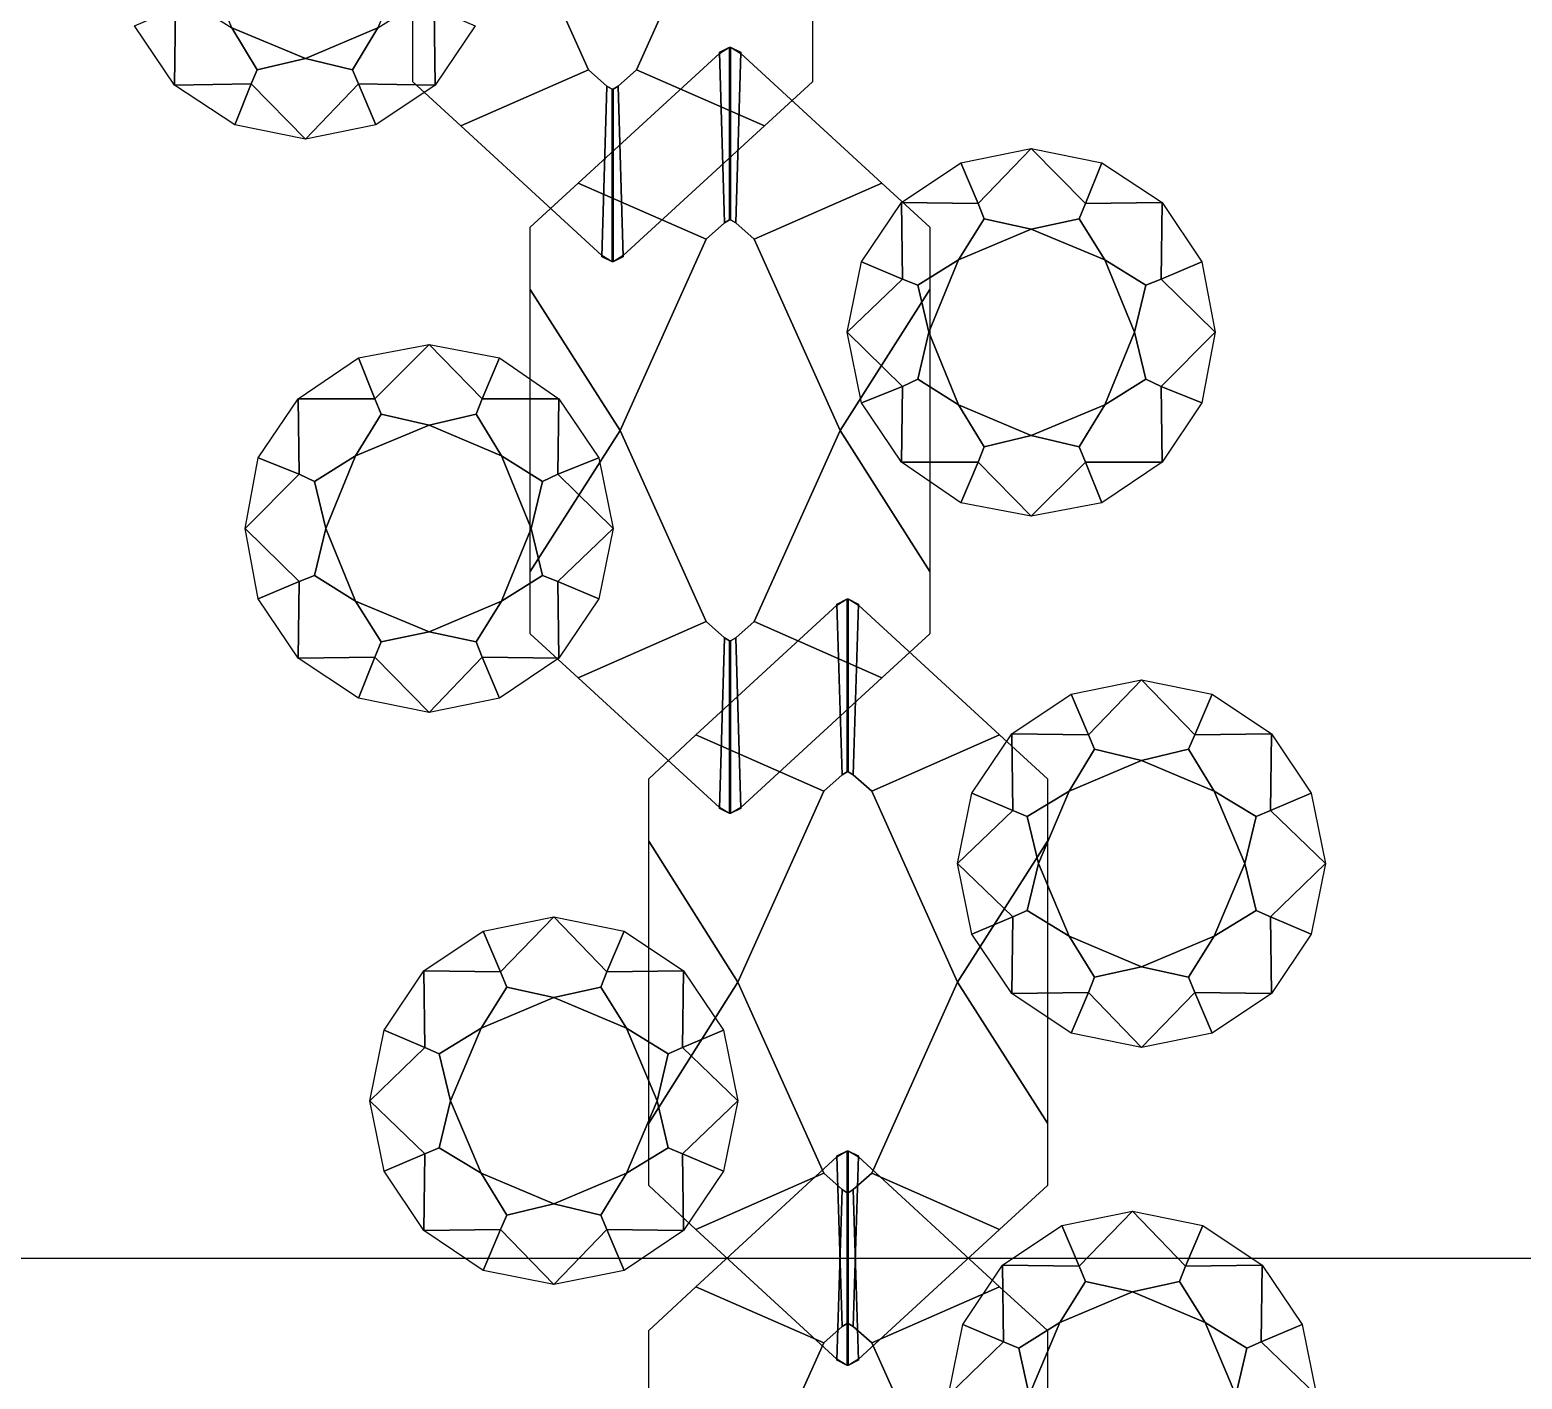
# Model space of a CAD drawing. Header units: millimetres. Extents: x 0 to 358, y 0 to 210.
# Drawn here: x 31.03 to 45.62, y 103.81 to 117.02 of the extents above; entities that cross this region are included whole.
import ezdxf

# ---------------------------------------------------------------- set-up
doc = ezdxf.new("R2010")
doc.units = ezdxf.units.MM

msp = doc.modelspace()

# ---------------------------------------------------------------- linework, layer by layer
at = {"layer": 'ANNOTATION'}
for p, q in [((11, 105), (286, 105)), ((43, 105), (73, 105))]:
    msp.add_line(p, q, dxfattribs=at)
at = {"layer": 'EDGES'}
for points in [[(38.68, 120.49), (38.68, 116.51), (38.21, 116.08), (36.83, 114.81), (36.73, 114.75), (36.73, 114.75), (36.73, 114.75), (36.73, 114.75), (36.73, 114.75), (36.72, 114.75), (36.72, 114.75), (36.72, 114.75), (36.72, 114.75), (36.62, 114.81), (35.24, 116.08), (34.77, 116.51), (34.77, 120.49)], [(35.38, 117.06), (34.99, 116.48), (34.41, 116.09), (33.72, 115.95), (33.72, 115.95), (33.72, 115.95), (33.72, 115.95), (33.72, 115.95), (33.03, 116.09), (32.44, 116.48), (32.05, 117.06)], [(37.08, 100.31), (37.08, 104.29), (37.54, 104.72), (38.92, 105.99), (39.02, 106.05), (39.02, 106.05), (39.02, 106.05), (39.02, 106.05), (39.03, 106.05), (39.03, 106.05), (39.03, 106.05), (39.03, 106.05), (39.03, 106.05), (39.13, 105.99), (40.51, 104.72), (40.98, 104.29), (40.98, 100.31)], [(40.01, 103.66), (40.15, 104.35), (40.54, 104.93), (41.12, 105.32), (41.81, 105.46), (41.81, 105.46), (41.81, 105.46), (41.81, 105.46), (41.81, 105.46), (42.5, 105.32), (43.08, 104.93), (43.47, 104.35), (43.61, 103.66)]]:
    msp.add_lwpolyline(points, dxfattribs=at)
for points in [[(35.65, 118.5), (36.49, 120.37), (36.67, 120.53), (36.72, 120.56), (36.72, 120.56), (36.73, 120.56), (36.73, 120.56), (36.78, 120.53), (36.96, 120.37), (37.8, 118.5), (36.96, 116.63), (36.78, 116.47), (36.73, 116.44), (36.73, 116.44), (36.72, 116.44), (36.72, 116.44), (36.67, 116.47), (36.49, 116.63)], [(32.71, 117.75), (33, 118.46), (33, 118.46), (33.72, 118.76), (33.72, 118.76), (34.43, 118.46), (34.43, 118.46), (34.73, 117.75), (34.73, 117.75), (34.43, 117.04), (34.43, 117.04), (33.72, 116.74), (33.72, 116.74), (33, 117.04), (33, 117.04), (32.71, 117.75)], [(34.77, 117.12), (35.65, 118.5), (35.65, 118.5), (36.49, 116.63), (35.24, 116.08), (34.77, 116.51)], [(36.96, 116.63), (37.8, 118.5), (37.8, 118.5), (38.68, 117.12), (38.68, 116.51), (38.21, 116.08)], [(32.05, 117.06), (32.05, 117.06), (32.45, 117.23), (32.45, 117.23), (32.44, 116.48)], [(32.44, 116.48), (32.45, 117.23), (32.6, 117.29), (33, 117.04), (33, 117.04), (33.25, 116.63), (33.19, 116.49), (33.19, 116.49), (32.44, 116.48), (32.44, 116.48)], [(34.18, 116.63), (34.43, 117.04), (34.43, 117.04), (34.83, 117.29), (34.98, 117.23), (34.98, 117.23), (34.99, 116.48), (34.99, 116.48), (34.99, 116.48), (34.24, 116.49)], [(34.98, 117.23), (35.38, 117.06), (34.99, 116.48)], [(33, 117.04), (33.72, 116.74), (33.25, 116.63)], [(33.72, 116.74), (34.43, 117.04), (34.18, 116.63)], [(35.92, 115.09), (36.39, 115.52), (37.77, 116.79), (37.87, 116.85), (37.87, 116.85), (37.87, 116.85), (37.87, 116.85), (37.88, 116.85), (37.88, 116.85), (37.88, 116.85), (37.88, 116.85), (37.88, 116.85), (37.98, 116.79), (39.36, 115.52), (39.83, 115.09), (39.83, 111.11), (39.36, 110.68), (37.98, 109.41), (37.88, 109.35), (37.88, 109.35), (37.88, 109.35), (37.88, 109.35), (37.88, 109.35), (37.87, 109.35), (37.87, 109.35), (37.87, 109.35), (37.87, 109.35), (37.77, 109.41), (36.39, 110.68), (35.92, 111.11)], [(36.39, 115.52), (37.77, 116.79), (37.77, 116.8), (37.82, 115.13), (37.64, 114.97)], [(37.77, 116.8), (37.87, 116.85), (37.87, 115.16), (37.82, 115.13)], [(37.87, 116.85), (37.87, 116.85), (37.87, 116.85), (37.88, 116.85), (37.88, 116.85), (37.88, 116.85), (37.88, 116.85), (37.88, 115.16), (37.87, 115.16)], [(37.87, 116.85), (37.87, 116.85), (37.87, 115.16), (37.87, 115.16)], [(37.88, 115.16), (37.88, 116.85), (37.88, 116.85), (37.88, 115.16)], [(37.88, 115.16), (37.88, 116.85), (37.98, 116.8), (37.93, 115.13)], [(37.93, 115.13), (37.98, 116.8), (37.98, 116.79), (39.36, 115.52), (38.11, 114.97)], [(33.19, 116.49), (33.25, 116.63), (33.72, 116.74), (33.72, 116.74), (34.18, 116.63), (34.24, 116.49), (34.24, 116.49), (33.72, 115.95), (33.72, 115.95), (33.72, 115.95)], [(35.24, 116.08), (36.49, 116.63), (36.67, 116.47), (36.62, 114.8), (36.62, 114.81)], [(36.78, 116.47), (36.96, 116.63), (38.21, 116.08), (36.83, 114.81), (36.83, 114.8)], [(32.44, 116.48), (33.19, 116.49), (33.03, 116.09)], [(33.03, 116.09), (33.03, 116.09), (33.19, 116.49), (33.19, 116.49), (33.72, 115.95)], [(33.72, 115.95), (34.24, 116.49), (34.41, 116.09)], [(34.24, 116.49), (34.24, 116.49), (34.99, 116.48), (34.41, 116.09), (34.41, 116.09)], [(36.62, 114.8), (36.67, 116.47), (36.72, 116.44), (36.72, 114.75)], [(36.72, 114.75), (36.72, 116.44), (36.73, 116.44), (36.73, 114.75), (36.73, 114.75), (36.73, 114.75), (36.73, 114.75), (36.72, 114.75), (36.72, 114.75)], [(36.72, 114.75), (36.72, 116.44), (36.72, 116.44), (36.72, 114.75)], [(36.73, 116.44), (36.78, 116.47), (36.83, 114.8), (36.73, 114.75)], [(36.73, 116.44), (36.73, 116.44), (36.73, 114.75), (36.73, 114.75)], [(39.02, 114.06), (39.02, 114.06), (39.02, 114.06), (39.16, 114.75), (39.55, 115.33), (40.13, 115.72), (40.82, 115.86), (40.82, 115.86), (40.82, 115.86), (40.82, 115.86), (40.82, 115.86), (41.51, 115.72), (42.1, 115.33), (42.49, 114.75), (42.62, 114.06), (42.62, 114.06), (42.62, 114.06), (42.62, 114.06), (42.62, 114.06), (42.49, 113.37), (42.1, 112.79), (41.51, 112.39), (40.82, 112.26), (40.82, 112.26), (40.82, 112.26), (40.82, 112.26), (40.82, 112.26), (40.13, 112.39), (39.55, 112.79), (39.16, 113.37), (39.02, 114.06), (39.02, 114.06)], [(40.13, 115.72), (40.82, 115.86), (40.3, 115.32)], [(40.3, 115.32), (40.3, 115.32), (40.82, 115.86), (40.82, 115.86), (40.82, 115.86), (41.35, 115.32), (41.29, 115.17), (40.82, 115.07), (40.82, 115.07), (40.36, 115.17)], [(40.82, 115.86), (41.51, 115.72), (41.51, 115.72), (41.35, 115.32), (41.35, 115.32)], [(39.55, 115.33), (40.13, 115.72), (40.13, 115.72), (40.3, 115.32), (40.3, 115.32)], [(41.35, 115.32), (41.51, 115.72), (42.1, 115.33)], [(35.92, 115.09), (36.39, 115.52), (37.64, 114.97), (36.8, 113.1), (36.8, 113.1), (35.92, 114.48)], [(38.11, 114.97), (39.36, 115.52), (39.83, 115.09), (39.83, 114.48), (38.95, 113.1), (38.95, 113.1)], [(39.16, 114.75), (39.55, 115.33), (39.56, 114.58)], [(39.55, 115.33), (39.55, 115.33), (39.55, 115.33), (40.3, 115.32), (40.36, 115.17), (40.11, 114.77), (40.11, 114.77), (39.71, 114.52), (39.56, 114.58), (39.56, 114.58)], [(41.29, 115.17), (41.35, 115.32), (41.35, 115.32), (42.1, 115.33), (42.1, 115.33), (42.1, 115.33), (42.09, 114.58), (41.94, 114.52), (41.54, 114.77), (41.54, 114.77)], [(42.09, 114.58), (42.09, 114.58), (42.1, 115.33), (42.49, 114.75), (42.49, 114.75)], [(40.11, 114.77), (40.36, 115.17), (40.82, 115.07)], [(40.82, 115.07), (41.29, 115.17), (41.54, 114.77)], [(36.8, 113.1), (37.64, 114.97), (37.82, 115.13), (37.87, 115.16), (37.87, 115.16), (37.88, 115.16), (37.88, 115.16), (37.93, 115.13), (38.11, 114.97), (38.95, 113.1), (38.11, 111.23), (37.93, 111.07), (37.88, 111.04), (37.88, 111.04), (37.87, 111.04), (37.87, 111.04), (37.82, 111.07), (37.64, 111.23)], [(39.82, 114.06), (40.11, 114.77), (40.11, 114.77), (40.82, 115.07), (40.82, 115.07), (41.54, 114.77), (41.54, 114.77), (41.83, 114.06), (41.83, 114.06), (41.54, 113.35), (41.54, 113.35), (40.82, 113.05), (40.82, 113.05), (40.11, 113.35), (40.11, 113.35), (39.82, 114.06)], [(39.02, 114.06), (39.16, 114.75), (39.16, 114.75), (39.56, 114.58), (39.56, 114.58)], [(39.71, 114.52), (40.11, 114.77), (39.82, 114.06)], [(41.54, 114.77), (41.94, 114.52), (41.83, 114.06)], [(42.09, 114.58), (42.49, 114.75), (42.62, 114.06)], [(35.92, 114.48), (36.8, 113.1), (35.92, 111.72)], [(38.95, 113.1), (39.83, 114.48), (39.83, 111.72)], [(39.02, 114.06), (39.02, 114.06), (39.56, 114.58), (39.71, 114.52), (39.82, 114.06), (39.82, 114.06), (39.71, 113.6), (39.56, 113.53), (39.56, 113.53), (39.02, 114.06)], [(41.83, 114.06), (41.94, 114.52), (42.09, 114.58), (42.09, 114.58), (42.62, 114.06), (42.62, 114.06), (42.62, 114.06), (42.09, 113.53), (41.94, 113.6), (41.83, 114.06)], [(39.02, 114.06), (39.56, 113.53), (39.16, 113.37)], [(39.71, 113.6), (39.82, 114.06), (40.11, 113.35)], [(41.54, 113.35), (41.83, 114.06), (41.94, 113.6)], [(42.09, 113.53), (42.09, 113.53), (42.62, 114.06), (42.49, 113.37), (42.49, 113.37)], [(33.13, 112.14), (33.13, 112.14), (33.13, 112.14), (33.26, 112.83), (33.65, 113.41), (34.24, 113.81), (34.93, 113.94), (34.93, 113.94), (34.93, 113.94), (34.93, 113.94), (34.93, 113.94), (35.62, 113.81), (36.2, 113.41), (36.59, 112.83), (36.73, 112.14), (36.73, 112.14), (36.73, 112.14), (36.73, 112.14), (36.73, 112.14), (36.59, 111.45), (36.2, 110.87), (35.62, 110.48), (34.93, 110.34), (34.93, 110.34), (34.93, 110.34), (34.93, 110.34), (34.93, 110.34), (34.24, 110.48), (33.65, 110.87), (33.26, 111.45), (33.13, 112.14), (33.13, 112.14)], [(34.24, 113.81), (34.93, 113.94), (34.4, 113.41)], [(34.4, 113.41), (34.4, 113.41), (34.93, 113.94), (34.93, 113.94), (34.93, 113.94), (35.45, 113.41), (35.39, 113.26), (34.93, 113.15), (34.93, 113.15), (34.46, 113.26)], [(34.93, 113.94), (35.62, 113.81), (35.62, 113.81), (35.45, 113.41), (35.45, 113.41)], [(33.65, 113.41), (34.24, 113.81), (34.24, 113.81), (34.4, 113.41), (34.4, 113.41)], [(35.45, 113.41), (35.62, 113.81), (36.2, 113.41)], [(39.55, 112.79), (39.56, 113.53), (39.71, 113.6), (40.11, 113.35), (40.11, 113.35), (40.36, 112.94), (40.3, 112.79), (40.3, 112.79), (39.55, 112.79), (39.55, 112.79)], [(41.29, 112.94), (41.54, 113.35), (41.54, 113.35), (41.94, 113.6), (42.09, 113.53), (42.09, 113.53), (42.1, 112.79), (42.1, 112.79), (42.1, 112.79), (41.35, 112.79)], [(39.16, 113.37), (39.16, 113.37), (39.56, 113.53), (39.56, 113.53), (39.55, 112.79)], [(42.09, 113.53), (42.49, 113.37), (42.1, 112.79)], [(33.26, 112.83), (33.65, 113.41), (33.66, 112.67)], [(33.65, 113.41), (33.65, 113.41), (33.65, 113.41), (34.4, 113.41), (34.46, 113.26), (34.21, 112.85), (34.21, 112.85), (33.81, 112.6), (33.66, 112.67), (33.66, 112.67)], [(35.39, 113.26), (35.45, 113.41), (35.45, 113.41), (36.2, 113.41), (36.2, 113.41), (36.2, 113.41), (36.19, 112.67), (36.04, 112.6), (35.64, 112.85), (35.64, 112.85)], [(36.19, 112.67), (36.19, 112.67), (36.2, 113.41), (36.59, 112.83), (36.59, 112.83)], [(40.11, 113.35), (40.82, 113.05), (40.36, 112.94)], [(40.82, 113.05), (41.54, 113.35), (41.29, 112.94)], [(33.92, 112.14), (34.21, 112.85), (34.21, 112.85), (34.93, 113.15), (34.93, 113.15), (35.64, 112.85), (35.64, 112.85), (35.93, 112.14), (35.93, 112.14), (35.64, 111.43), (35.64, 111.43), (34.93, 111.13), (34.93, 111.13), (34.21, 111.43), (34.21, 111.43), (33.92, 112.14)], [(34.21, 112.85), (34.46, 113.26), (34.93, 113.15)], [(34.93, 113.15), (35.39, 113.26), (35.64, 112.85)], [(35.92, 111.72), (36.8, 113.1), (36.8, 113.1), (37.64, 111.23), (36.39, 110.68), (35.92, 111.11)], [(38.11, 111.23), (38.95, 113.1), (38.95, 113.1), (39.83, 111.72), (39.83, 111.11), (39.36, 110.68)], [(40.3, 112.79), (40.36, 112.94), (40.82, 113.05), (40.82, 113.05), (41.29, 112.94), (41.35, 112.79), (41.35, 112.79), (40.82, 112.26), (40.82, 112.26), (40.82, 112.26)], [(33.81, 112.6), (34.21, 112.85), (33.92, 112.14)], [(35.64, 112.85), (36.04, 112.6), (35.93, 112.14)], [(33.13, 112.14), (33.26, 112.83), (33.26, 112.83), (33.66, 112.67), (33.66, 112.67)], [(36.19, 112.67), (36.59, 112.83), (36.73, 112.14)], [(39.55, 112.79), (40.3, 112.79), (40.13, 112.39)], [(40.13, 112.39), (40.13, 112.39), (40.3, 112.79), (40.3, 112.79), (40.82, 112.26)], [(40.82, 112.26), (41.35, 112.79), (41.51, 112.39)], [(41.35, 112.79), (41.35, 112.79), (42.1, 112.79), (41.51, 112.39), (41.51, 112.39)], [(33.13, 112.14), (33.13, 112.14), (33.66, 112.67), (33.81, 112.6), (33.92, 112.14), (33.92, 112.14), (33.81, 111.68), (33.66, 111.62), (33.66, 111.62), (33.13, 112.14)], [(35.93, 112.14), (36.04, 112.6), (36.19, 112.67), (36.19, 112.67), (36.73, 112.14), (36.73, 112.14), (36.73, 112.14), (36.19, 111.62), (36.04, 111.68), (35.93, 112.14)], [(33.13, 112.14), (33.66, 111.62), (33.26, 111.45)], [(33.81, 111.68), (33.92, 112.14), (34.21, 111.43)], [(35.64, 111.43), (35.93, 112.14), (36.04, 111.68)], [(36.19, 111.62), (36.19, 111.62), (36.73, 112.14), (36.59, 111.45), (36.59, 111.45)], [(33.65, 110.87), (33.66, 111.62), (33.81, 111.68), (34.21, 111.43), (34.21, 111.43), (34.46, 111.03), (34.4, 110.88), (34.4, 110.88), (33.65, 110.87), (33.65, 110.87)], [(35.39, 111.03), (35.64, 111.43), (35.64, 111.43), (36.04, 111.68), (36.19, 111.62), (36.19, 111.62), (36.2, 110.87), (36.2, 110.87), (36.2, 110.87), (35.45, 110.88)], [(33.26, 111.45), (33.26, 111.45), (33.66, 111.62), (33.66, 111.62), (33.65, 110.87)], [(36.19, 111.62), (36.59, 111.45), (36.2, 110.87)], [(34.21, 111.43), (34.93, 111.13), (34.46, 111.03)], [(34.93, 111.13), (35.64, 111.43), (35.39, 111.03)], [(37.08, 109.69), (37.54, 110.12), (38.92, 111.39), (39.02, 111.45), (39.02, 111.45), (39.02, 111.45), (39.02, 111.45), (39.03, 111.45), (39.03, 111.45), (39.03, 111.45), (39.03, 111.45), (39.03, 111.45), (39.13, 111.39), (40.51, 110.12), (40.98, 109.69), (40.98, 105.71), (40.51, 105.28), (39.13, 104.01), (39.03, 103.95), (39.03, 103.95), (39.03, 103.95), (39.03, 103.95), (39.03, 103.95), (39.02, 103.95), (39.02, 103.95), (39.02, 103.95), (39.02, 103.95), (38.92, 104.01), (37.54, 105.28), (37.08, 105.71)], [(37.54, 110.12), (38.92, 111.39), (38.92, 111.4), (38.97, 109.73), (38.79, 109.57)], [(38.92, 111.4), (39.02, 111.45), (39.02, 109.76), (38.97, 109.73)], [(39.02, 111.45), (39.02, 111.45), (39.02, 111.45), (39.03, 111.45), (39.03, 111.45), (39.03, 111.45), (39.03, 111.45), (39.03, 109.76), (39.02, 109.76)], [(39.02, 111.45), (39.02, 111.45), (39.02, 109.76), (39.02, 109.76)], [(39.03, 109.76), (39.03, 111.45), (39.03, 111.45), (39.03, 109.76)], [(39.03, 109.76), (39.03, 111.45), (39.13, 111.4), (39.08, 109.73)], [(39.08, 109.73), (39.13, 111.4), (39.13, 111.39), (40.51, 110.12), (39.26, 109.57)], [(36.39, 110.68), (37.64, 111.23), (37.82, 111.07), (37.77, 109.4), (37.77, 109.41)], [(37.93, 111.07), (38.11, 111.23), (39.36, 110.68), (37.98, 109.41), (37.98, 109.4)], [(34.4, 110.88), (34.46, 111.03), (34.93, 111.13), (34.93, 111.13), (35.39, 111.03), (35.45, 110.88), (35.45, 110.88), (34.93, 110.34), (34.93, 110.34), (34.93, 110.34)], [(37.77, 109.4), (37.82, 111.07), (37.87, 111.04), (37.87, 109.35)], [(37.87, 109.35), (37.87, 111.04), (37.88, 111.04), (37.88, 109.35), (37.88, 109.35), (37.88, 109.35), (37.88, 109.35), (37.87, 109.35), (37.87, 109.35)], [(37.87, 109.35), (37.87, 111.04), (37.87, 111.04), (37.87, 109.35)], [(37.88, 111.04), (37.93, 111.07), (37.98, 109.4), (37.88, 109.35)], [(37.88, 111.04), (37.88, 111.04), (37.88, 109.35), (37.88, 109.35)], [(33.65, 110.87), (34.4, 110.88), (34.24, 110.48)], [(34.24, 110.48), (34.24, 110.48), (34.4, 110.88), (34.4, 110.88), (34.93, 110.34)], [(34.93, 110.34), (35.45, 110.88), (35.62, 110.48)], [(35.45, 110.88), (35.45, 110.88), (36.2, 110.87), (35.62, 110.48), (35.62, 110.48)], [(40.1, 108.86), (40.1, 108.86), (40.1, 108.86), (40.24, 109.55), (40.63, 110.13), (41.21, 110.52), (41.9, 110.66), (41.9, 110.66), (41.9, 110.66), (41.9, 110.66), (41.9, 110.66), (42.59, 110.52), (43.17, 110.13), (43.56, 109.55), (43.7, 108.86), (43.7, 108.86), (43.7, 108.86), (43.7, 108.86), (43.7, 108.86), (43.56, 108.17), (43.17, 107.59), (42.59, 107.2), (41.9, 107.06), (41.9, 107.06), (41.9, 107.06), (41.9, 107.06), (41.9, 107.06), (41.21, 107.2), (40.63, 107.59), (40.24, 108.17), (40.1, 108.86), (40.1, 108.86)], [(41.21, 110.52), (41.9, 110.66), (41.38, 110.12)], [(41.38, 110.12), (41.38, 110.12), (41.9, 110.66), (41.9, 110.66), (41.9, 110.66), (42.42, 110.12), (42.36, 109.98), (41.9, 109.87), (41.9, 109.87), (41.44, 109.98)], [(41.9, 110.66), (42.59, 110.52), (42.59, 110.52), (42.42, 110.12), (42.42, 110.12)], [(40.63, 110.13), (41.21, 110.52), (41.21, 110.52), (41.38, 110.12), (41.38, 110.12)], [(42.42, 110.12), (42.59, 110.52), (43.17, 110.13)], [(37.08, 109.69), (37.54, 110.12), (38.79, 109.57), (37.95, 107.7), (37.95, 107.7), (37.08, 109.08)], [(39.26, 109.57), (40.51, 110.12), (40.98, 109.69), (40.98, 109.08), (40.1, 107.7), (40.1, 107.7)], [(40.24, 109.55), (40.63, 110.13), (40.64, 109.38)], [(40.63, 110.13), (40.63, 110.13), (40.63, 110.13), (41.38, 110.12), (41.44, 109.98), (41.19, 109.57), (41.19, 109.57), (40.78, 109.32), (40.64, 109.38), (40.64, 109.38)], [(42.36, 109.98), (42.42, 110.12), (42.42, 110.12), (43.17, 110.13), (43.17, 110.13), (43.17, 110.13), (43.16, 109.38), (43.02, 109.32), (42.61, 109.57), (42.61, 109.57)], [(43.16, 109.38), (43.16, 109.38), (43.17, 110.13), (43.56, 109.55), (43.56, 109.55)], [(41.19, 109.57), (41.44, 109.98), (41.9, 109.87)], [(41.9, 109.87), (42.36, 109.98), (42.61, 109.57)], [(40.89, 108.86), (41.19, 109.57), (41.19, 109.57), (41.9, 109.87), (41.9, 109.87), (42.61, 109.57), (42.61, 109.57), (42.91, 108.86), (42.91, 108.86), (42.61, 108.15), (42.61, 108.15), (41.9, 107.85), (41.9, 107.85), (41.19, 108.15), (41.19, 108.15), (40.89, 108.86)], [(37.95, 107.7), (38.79, 109.57), (38.97, 109.73), (39.02, 109.76), (39.02, 109.76), (39.03, 109.76), (39.03, 109.76), (39.08, 109.73), (39.26, 109.57), (40.1, 107.7), (39.26, 105.83), (39.08, 105.67), (39.03, 105.64), (39.03, 105.64), (39.02, 105.64), (39.02, 105.64), (38.97, 105.67), (38.79, 105.83)], [(40.1, 108.86), (40.24, 109.55), (40.24, 109.55), (40.64, 109.38), (40.64, 109.38)], [(40.78, 109.32), (41.19, 109.57), (40.89, 108.86)], [(42.61, 109.57), (43.02, 109.32), (42.91, 108.86)], [(43.16, 109.38), (43.56, 109.55), (43.7, 108.86)], [(40.1, 108.86), (40.1, 108.86), (40.64, 109.38), (40.78, 109.32), (40.89, 108.86), (40.89, 108.86), (40.78, 108.4), (40.64, 108.34), (40.64, 108.34), (40.1, 108.86)], [(42.91, 108.86), (43.02, 109.32), (43.16, 109.38), (43.16, 109.38), (43.7, 108.86), (43.7, 108.86), (43.7, 108.86), (43.16, 108.34), (43.02, 108.4), (42.91, 108.86)], [(37.08, 109.08), (37.95, 107.7), (37.08, 106.32)], [(40.1, 107.7), (40.98, 109.08), (40.98, 106.32)], [(40.1, 108.86), (40.64, 108.34), (40.24, 108.17)], [(40.78, 108.4), (40.89, 108.86), (41.19, 108.15)], [(42.61, 108.15), (42.91, 108.86), (43.02, 108.4)], [(43.16, 108.34), (43.16, 108.34), (43.7, 108.86), (43.56, 108.17), (43.56, 108.17)], [(34.35, 106.54), (34.35, 106.54), (34.35, 106.54), (34.49, 107.23), (34.88, 107.81), (35.46, 108.2), (36.15, 108.34), (36.15, 108.34), (36.15, 108.34), (36.15, 108.34), (36.15, 108.34), (36.84, 108.2), (37.42, 107.81), (37.81, 107.23), (37.95, 106.54), (37.95, 106.54), (37.95, 106.54), (37.95, 106.54), (37.95, 106.54), (37.81, 105.85), (37.42, 105.27), (36.84, 104.88), (36.15, 104.74), (36.15, 104.74), (36.15, 104.74), (36.15, 104.74), (36.15, 104.74), (35.46, 104.88), (34.88, 105.27), (34.49, 105.85), (34.35, 106.54), (34.35, 106.54)], [(35.46, 108.2), (36.15, 108.34), (35.63, 107.8)], [(35.63, 107.8), (35.63, 107.8), (36.15, 108.34), (36.15, 108.34), (36.15, 108.34), (36.67, 107.8), (36.61, 107.65), (36.15, 107.55), (36.15, 107.55), (35.69, 107.65)], [(36.15, 108.34), (36.84, 108.2), (36.84, 108.2), (36.67, 107.8), (36.67, 107.8)], [(40.24, 108.17), (40.24, 108.17), (40.64, 108.34), (40.64, 108.34), (40.63, 107.59)], [(40.63, 107.59), (40.64, 108.34), (40.78, 108.4), (41.19, 108.15), (41.19, 108.15), (41.44, 107.75), (41.38, 107.6), (41.38, 107.6), (40.63, 107.59), (40.63, 107.59)], [(42.36, 107.75), (42.61, 108.15), (42.61, 108.15), (43.02, 108.4), (43.16, 108.34), (43.16, 108.34), (43.17, 107.59), (43.17, 107.59), (43.17, 107.59), (42.42, 107.6)], [(43.16, 108.34), (43.56, 108.17), (43.17, 107.59)], [(34.88, 107.81), (35.46, 108.2), (35.46, 108.2), (35.63, 107.8), (35.63, 107.8)], [(36.67, 107.8), (36.84, 108.2), (37.42, 107.81)], [(41.19, 108.15), (41.9, 107.85), (41.44, 107.75)], [(41.9, 107.85), (42.61, 108.15), (42.36, 107.75)], [(34.49, 107.23), (34.88, 107.81), (34.89, 107.06)], [(34.88, 107.81), (34.88, 107.81), (34.88, 107.81), (35.63, 107.8), (35.69, 107.65), (35.44, 107.25), (35.44, 107.25), (35.03, 107), (34.89, 107.06), (34.89, 107.06)], [(36.61, 107.65), (36.67, 107.8), (36.67, 107.8), (37.42, 107.81), (37.42, 107.81), (37.42, 107.81), (37.41, 107.06), (37.27, 107), (36.86, 107.25), (36.86, 107.25)], [(37.41, 107.06), (37.41, 107.06), (37.42, 107.81), (37.81, 107.23), (37.81, 107.23)], [(41.38, 107.6), (41.44, 107.75), (41.9, 107.85), (41.9, 107.85), (42.36, 107.75), (42.42, 107.6), (42.42, 107.6), (41.9, 107.06), (41.9, 107.06), (41.9, 107.06)], [(35.44, 107.25), (35.69, 107.65), (36.15, 107.55)], [(36.15, 107.55), (36.61, 107.65), (36.86, 107.25)], [(37.08, 106.32), (37.95, 107.7), (37.95, 107.7), (38.79, 105.83), (37.54, 105.28), (37.08, 105.71)], [(39.26, 105.83), (40.1, 107.7), (40.1, 107.7), (40.98, 106.32), (40.98, 105.71), (40.51, 105.28)], [(40.63, 107.59), (41.38, 107.6), (41.21, 107.2)], [(41.21, 107.2), (41.21, 107.2), (41.38, 107.6), (41.38, 107.6), (41.9, 107.06)], [(41.9, 107.06), (42.42, 107.6), (42.59, 107.2)], [(42.42, 107.6), (42.42, 107.6), (43.17, 107.59), (42.59, 107.2), (42.59, 107.2)], [(35.14, 106.54), (35.44, 107.25), (35.44, 107.25), (36.15, 107.55), (36.15, 107.55), (36.86, 107.25), (36.86, 107.25), (37.16, 106.54), (37.16, 106.54), (36.86, 105.83), (36.86, 105.83), (36.15, 105.53), (36.15, 105.53), (35.44, 105.83), (35.44, 105.83), (35.14, 106.54)], [(34.35, 106.54), (34.49, 107.23), (34.49, 107.23), (34.89, 107.06), (34.89, 107.06)], [(35.03, 107), (35.44, 107.25), (35.14, 106.54)], [(36.86, 107.25), (37.27, 107), (37.16, 106.54)], [(37.41, 107.06), (37.81, 107.23), (37.95, 106.54)], [(34.35, 106.54), (34.35, 106.54), (34.89, 107.06), (35.03, 107), (35.14, 106.54), (35.14, 106.54), (35.03, 106.08), (34.89, 106.02), (34.89, 106.02), (34.35, 106.54)], [(37.16, 106.54), (37.27, 107), (37.41, 107.06), (37.41, 107.06), (37.95, 106.54), (37.95, 106.54), (37.95, 106.54), (37.41, 106.02), (37.27, 106.08), (37.16, 106.54)], [(34.35, 106.54), (34.89, 106.02), (34.49, 105.85)], [(35.03, 106.08), (35.14, 106.54), (35.44, 105.83)], [(36.86, 105.83), (37.16, 106.54), (37.27, 106.08)], [(37.41, 106.02), (37.41, 106.02), (37.95, 106.54), (37.81, 105.85), (37.81, 105.85)], [(34.49, 105.85), (34.49, 105.85), (34.89, 106.02), (34.89, 106.02), (34.88, 105.27)], [(34.88, 105.27), (34.89, 106.02), (35.03, 106.08), (35.44, 105.83), (35.44, 105.83), (35.69, 105.42), (35.63, 105.28), (35.63, 105.28), (34.88, 105.27), (34.88, 105.27)], [(36.61, 105.42), (36.86, 105.83), (36.86, 105.83), (37.27, 106.08), (37.41, 106.02), (37.41, 106.02), (37.42, 105.27), (37.42, 105.27), (37.42, 105.27), (36.67, 105.28)], [(37.41, 106.02), (37.81, 105.85), (37.42, 105.27)], [(37.54, 104.72), (38.92, 105.99), (38.92, 106), (38.97, 104.33), (38.79, 104.17)], [(38.92, 106), (39.02, 106.05), (39.02, 104.36), (38.97, 104.33)], [(39.02, 106.05), (39.02, 106.05), (39.02, 106.05), (39.03, 106.05), (39.03, 106.05), (39.03, 106.05), (39.03, 106.05), (39.03, 104.36), (39.02, 104.36)], [(39.02, 106.05), (39.02, 106.05), (39.02, 104.36), (39.02, 104.36)], [(39.03, 104.36), (39.03, 106.05), (39.03, 106.05), (39.03, 104.36)], [(39.03, 104.36), (39.03, 106.05), (39.13, 106), (39.08, 104.33)], [(39.08, 104.33), (39.13, 106), (39.13, 105.99), (40.51, 104.72), (39.26, 104.17)], [(35.44, 105.83), (36.15, 105.53), (35.69, 105.42)], [(36.15, 105.53), (36.86, 105.83), (36.61, 105.42)], [(37.54, 105.28), (38.79, 105.83), (38.97, 105.67), (38.92, 104), (38.92, 104.01)], [(39.08, 105.67), (39.26, 105.83), (40.51, 105.28), (39.13, 104.01), (39.13, 104)], [(38.92, 104), (38.97, 105.67), (39.02, 105.64), (39.02, 103.95)], [(39.02, 103.95), (39.02, 105.64), (39.03, 105.64), (39.03, 103.95), (39.03, 103.95), (39.03, 103.95), (39.03, 103.95), (39.02, 103.95), (39.02, 103.95)], [(39.02, 103.95), (39.02, 105.64), (39.02, 105.64), (39.02, 103.95)], [(39.03, 105.64), (39.08, 105.67), (39.13, 104), (39.03, 103.95)], [(39.03, 105.64), (39.03, 105.64), (39.03, 103.95), (39.03, 103.95)], [(35.63, 105.28), (35.69, 105.42), (36.15, 105.53), (36.15, 105.53), (36.61, 105.42), (36.67, 105.28), (36.67, 105.28), (36.15, 104.74), (36.15, 104.74), (36.15, 104.74)], [(41.12, 105.32), (41.81, 105.46), (41.29, 104.92)], [(41.29, 104.92), (41.29, 104.92), (41.81, 105.46), (41.81, 105.46), (41.81, 105.46), (42.33, 104.92), (42.27, 104.77), (41.81, 104.67), (41.81, 104.67), (41.35, 104.77)], [(41.81, 105.46), (42.5, 105.32), (42.5, 105.32), (42.33, 104.92), (42.33, 104.92)], [(34.88, 105.27), (35.63, 105.28), (35.46, 104.88)], [(35.46, 104.88), (35.46, 104.88), (35.63, 105.28), (35.63, 105.28), (36.15, 104.74)], [(36.15, 104.74), (36.67, 105.28), (36.84, 104.88)], [(36.67, 105.28), (36.67, 105.28), (37.42, 105.27), (36.84, 104.88), (36.84, 104.88)], [(40.54, 104.93), (41.12, 105.32), (41.12, 105.32), (41.29, 104.92), (41.29, 104.92)], [(42.33, 104.92), (42.5, 105.32), (43.08, 104.93)], [(40.15, 104.35), (40.54, 104.93), (40.55, 104.18)], [(40.54, 104.93), (40.54, 104.93), (40.54, 104.93), (41.29, 104.92), (41.35, 104.77), (41.1, 104.37), (41.1, 104.37), (40.7, 104.12), (40.55, 104.18), (40.55, 104.18)], [(42.27, 104.77), (42.33, 104.92), (42.33, 104.92), (43.08, 104.93), (43.08, 104.93), (43.08, 104.93), (43.07, 104.18), (42.93, 104.12), (42.52, 104.37), (42.52, 104.37)], [(43.07, 104.18), (43.07, 104.18), (43.08, 104.93), (43.47, 104.35), (43.47, 104.35)], [(37.08, 104.29), (37.54, 104.72), (38.79, 104.17), (37.95, 102.3), (37.95, 102.3), (37.08, 103.68)], [(39.26, 104.17), (40.51, 104.72), (40.98, 104.29), (40.98, 103.68), (40.1, 102.3), (40.1, 102.3)], [(40.8, 103.66), (41.1, 104.37), (41.1, 104.37), (41.81, 104.67), (41.81, 104.67), (42.52, 104.37), (42.52, 104.37), (42.82, 103.66), (42.82, 103.66), (42.52, 102.95), (42.52, 102.95), (41.81, 102.65), (41.81, 102.65), (41.1, 102.95), (41.1, 102.95), (40.8, 103.66)], [(41.1, 104.37), (41.35, 104.77), (41.81, 104.67)], [(41.81, 104.67), (42.27, 104.77), (42.52, 104.37)], [(40.7, 104.12), (41.1, 104.37), (40.8, 103.66)], [(42.52, 104.37), (42.93, 104.12), (42.82, 103.66)], [(37.95, 102.3), (38.79, 104.17), (38.97, 104.33), (39.02, 104.36), (39.02, 104.36), (39.03, 104.36), (39.03, 104.36), (39.08, 104.33), (39.26, 104.17), (40.1, 102.3), (39.26, 100.43), (39.08, 100.27), (39.03, 100.24), (39.03, 100.24), (39.02, 100.24), (39.02, 100.24), (38.97, 100.27), (38.79, 100.43)], [(40.01, 103.66), (40.15, 104.35), (40.15, 104.35), (40.55, 104.18), (40.55, 104.18)], [(43.07, 104.18), (43.47, 104.35), (43.61, 103.66)], [(40.01, 103.66), (40.01, 103.66), (40.55, 104.18), (40.7, 104.12), (40.8, 103.66), (40.8, 103.66), (40.7, 103.2), (40.55, 103.14), (40.55, 103.14), (40.01, 103.66)], [(42.82, 103.66), (42.93, 104.12), (43.07, 104.18), (43.07, 104.18), (43.61, 103.66), (43.61, 103.66), (43.61, 103.66), (43.07, 103.14), (42.93, 103.2), (42.82, 103.66)]]:
    msp.add_lwpolyline(points, close=True, dxfattribs=at)

doc.saveas('drawing.dxf')
